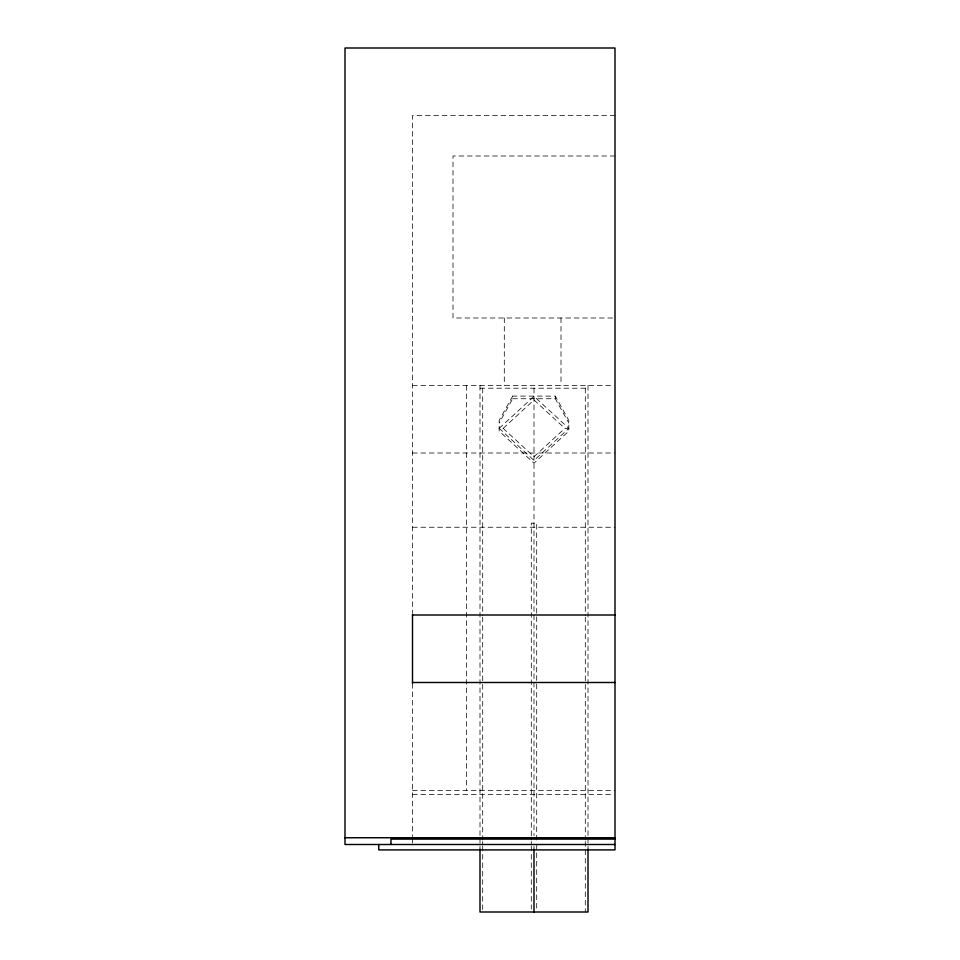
<?xml version="1.0" encoding="UTF-8"?>
<svg xmlns="http://www.w3.org/2000/svg" width="960" height="960" viewBox="0 0 960 960"><rect width="100%" height="100%" fill="white"/><g stroke="black" fill="none" stroke-linecap="round" stroke-linejoin="round"><path stroke-width="0.72" stroke-dasharray="4.8 3.6" d="M512.664 396.096L499.164 420.42L499.164 431.1L534 463.176L568.836 431.1L568.836 420.444L555.336 396.12L512.664 396.096L512.664 398.736L499.164 423.072M499.176 428.364L534 396.3L568.824 428.364L534 460.428L499.164 428.34L503.16 428.364L534 456.756L564.84 428.364L568.824 428.364M503.16 428.364L534 399.96L564.84 428.364M615 115.5L412.5 115.5L412.5 613.512M615 156L453 156L453 318L613.5 318M412.5 385.5L613.5 385.5M480 388.2L588 388.2M512.664 398.736L555.336 398.736L568.836 423.072M412.5 453L615 453M412.5 527.244L615 527.244M412.5 790.5L615 790.5M412.5 794.544L613.5 794.544M588 385.5L588 837M588 838.5L588 843M588 846.156L588 849.144M585.3 388.2L585.3 615.684M585.3 617.1L585.3 683.028M585.3 684.42L585.3 840.012M585.3 841.512L585.3 912M561 318L561 385.5M555.336 396.12L555.336 398.736M536.7 840.012L536.7 523.2L531.3 523.2L531.3 840.012M536.7 844.5L536.7 909.012M534 388.2L534 835.74M534 846.156L534 849.144M531.3 841.512L531.3 844.5M531.3 846L531.3 909.012M504.3 318L504.3 385.5M482.7 388.2L482.7 615.684M482.7 617.1L482.7 683.028M482.7 684.42L482.7 840.012M482.7 841.512L482.7 844.5M482.7 846L482.7 912M480 385.5L480 837M480 838.5L480 843M480 846.156L480 849.144M466.5 385.5L466.5 790.5M412.5 683.52L412.5 837M412.5 838.5L412.5 843"/><path stroke-width="1.44" d="M412.5 615L615 615M412.5 682.5L615 682.5M345 837.744L615 837.744M615 839.1L390.96 839.1L390.96 844.5M615 844.5L345 844.5L345 48L615 48L615 849.9L378.756 849.9L378.756 844.5M588 849.144L588 912L480 912L480 849.144M534 849.204L534 912M412.5 614.64L412.5 683.52"/></g></svg>
